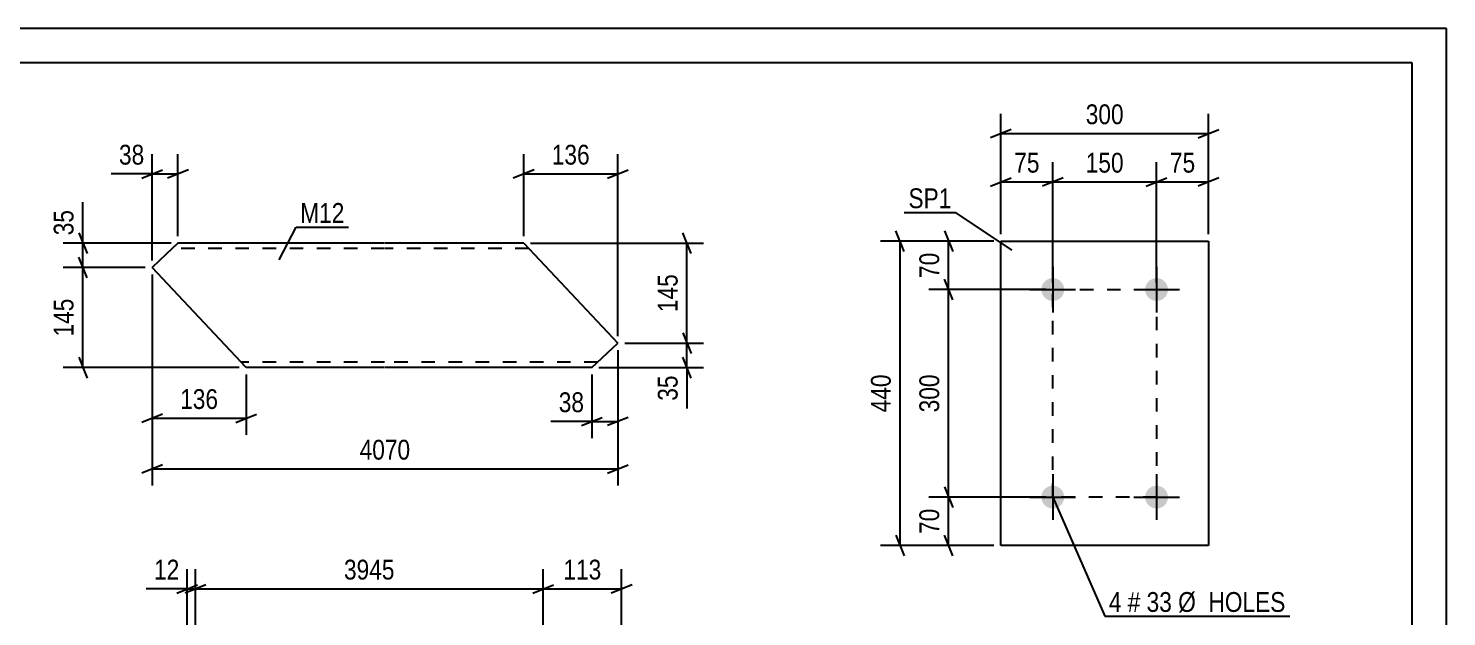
# Model space of a CAD drawing. Header units: millimetres. Extents: x 0 to 841, y 0 to 594.
# Drawn here: x 636 to 841, y 509 to 594 of the extents above; entities that cross this region are included whole.
import ezdxf

# ---------------------------------------------------------------- set-up
doc = ezdxf.new("R2010")
doc.units = ezdxf.units.MM
doc.linetypes.add('DXK_LINE_DOT2', pattern=[3.9198, 1.9599, -1.9599])
doc.styles.add('Arial Narrow', font='ARIALN.TTF', dxfattribs={"height": 0.2})

# ---------------------------------------------------------------- blocks, each defined once
blk = doc.blocks.new('Unknown-404205589-1163')
at = {"color": 5, "linetype": 'Continuous'}
for p, q in [((841, 594), (0, 594)), ((841, 0), (841, 594)), ((836, 589), (5, 589)), ((836, 5), (836, 589))]:
    blk.add_line(p, q, dxfattribs=at)
blk = doc.blocks.new('Part-404205589-11453 - 11450')
at = {"color": 2, "linetype": 'Continuous'}
for p, q in [((657.65, 562.96), (655.95, 561.36)), ((687.51, 562.96), (657.65, 562.96)), ((707.61, 562.96), (687.61, 562.96)), ((707.61, 562.96), (721.21, 548.5)), ((655.95, 561.36), (653.9, 559.43)), ((666, 546.56), (653.9, 559.43)), ((717.46, 544.96), (721.21, 548.5)), ((667.51, 544.96), (666, 546.56)), ((687.51, 544.96), (667.51, 544.96)), ((717.46, 544.96), (687.61, 544.96))]:
    blk.add_line(p, q, dxfattribs=at)
at = {"color": 7, "linetype": 'DXK_LINE_DOT2'}
for p, q in [((657.65, 562.96), (656.6, 561.98)), ((687.51, 562.16), (656.8, 562.16)), ((708.36, 562.16), (687.61, 562.16)), ((667.39, 545.09), (666, 546.56)), ((687.51, 545.76), (666.75, 545.76)), ((718.31, 545.76), (687.61, 545.76))]:
    blk.add_line(p, q, dxfattribs=at)
blk = doc.blocks.new('Part-404205589-11601 - 11600')
at = {"color": 2, "linetype": 'Continuous'}
for p, q in [((776.58, 519.25), (776.58, 563.25)), ((776.58, 563.25), (806.58, 563.25)), ((806.58, 563.25), (806.58, 519.25)), ((806.58, 519.25), (776.58, 519.25))]:
    blk.add_line(p, q, dxfattribs=at)
blk = doc.blocks.new('Bolt-404205589-11602 - 11600')
at = {"linetype": 'Continuous'}
for points in [[(784.08, 557.9, -1), (784.08, 554.6, -1)], [(799.08, 557.9, -1), (799.08, 554.6, -1)], [(784.08, 527.9, -1), (784.08, 524.6, -1)], [(799.08, 527.9, -1), (799.08, 524.6, -1)]]:
    blk.add_hatch(color=1, dxfattribs=at).paths.add_polyline_path(points)
at = {"color": 1, "linetype": 'Continuous'}
for p, q in [((784.08, 559.55), (784.08, 552.95)), ((799.08, 559.55), (799.08, 552.95)), ((780.78, 556.25), (787.38, 556.25)), ((795.78, 556.25), (802.38, 556.25)), ((784.08, 529.55), (784.08, 522.95)), ((799.08, 529.55), (799.08, 522.95)), ((780.78, 526.25), (787.38, 526.25)), ((795.78, 526.25), (802.38, 526.25))]:
    blk.add_line(p, q, dxfattribs=at)
blk = doc.blocks.new('Rectangle-404205589-15936 - 11600')
at = {"color": 1, "linetype": 'DXK_LINE_DOT2'}
blk.add_lwpolyline([(784.08, 556.25), (799.08, 556.25), (799.08, 526.25), (784.08, 526.25), (784.08, 556.25)], close=True, dxfattribs=at)
blk = doc.blocks.new('StraightDimension-404205589-14970 - 11461')
at = {"color": 7, "linetype": 'Continuous'}
for p, q in [((660.17, 503.99), (660.17, 515.84)), ((710.42, 503.99), (710.42, 515.84)), ((661.67, 513.59), (658.67, 512.39)), ((660.17, 512.99), (710.42, 512.99)), ((708.92, 512.39), (711.92, 513.59))]:
    blk.add_line(p, q, dxfattribs=at)
at = {"color": 0}
blk.add_wipeout([(689.55, 513.74), (689.55, 517.94), (681.04, 517.94), (681.04, 513.74)], dxfattribs=at)
at = {"color": 3, "style": 'Arial Narrow'}
blk.add_text('3945', height=2.863, dxfattribs=at).set_placement((681.64, 514.34))
blk = doc.blocks.new('StraightDimension-404205589-14969 - 11461')
at = {"color": 7, "linetype": 'Continuous'}
for p, q in [((710.42, 503.99), (710.42, 515.84)), ((721.77, 491.92), (721.77, 515.84)), ((708.92, 512.39), (711.92, 513.59)), ((710.42, 512.99), (721.77, 512.99)), ((723.27, 513.59), (720.27, 512.39))]:
    blk.add_line(p, q, dxfattribs=at)
at = {"color": 0}
blk.add_wipeout([(719.44, 513.74), (719.44, 517.94), (712.75, 517.94), (712.75, 513.74)], dxfattribs=at)
at = {"color": 3, "style": 'Arial Narrow'}
blk.add_text('113', height=2.863, dxfattribs=at).set_placement((713.35, 514.34))
blk = doc.blocks.new('StraightDimension-404205589-14971 - 11461')
at = {"color": 7, "linetype": 'Continuous'}
for p, q in [((658.97, 502.86), (658.97, 515.84)), ((660.17, 503.99), (660.17, 515.84)), ((657.47, 512.39), (660.47, 513.59)), ((661.67, 513.59), (658.67, 512.39)), ((658.97, 512.99), (660.17, 512.99))]:
    blk.add_line(p, q, dxfattribs=at)
at = {"color": 0}
blk.add_wipeout([(658.45, 513.74), (658.45, 517.94), (653.59, 517.94), (653.59, 513.74)], dxfattribs=at)
at = {"color": 7, "linetype": 'Continuous'}
blk.add_line((658.97, 512.99), (653.06, 512.99), dxfattribs=at)
blk.add_line((658.97, 512.99), (653.06, 512.99), dxfattribs=at)
at = {"color": 3, "style": 'Arial Narrow'}
blk.add_text('12', height=2.863, dxfattribs=at).set_placement((654.19, 514.34))
blk = doc.blocks.new('StraightDimension-404205589-11803 - 11450')
at = {"color": 7, "linetype": 'Continuous'}
for p, q in [((644.5, 557.93), (643.3, 560.93)), ((652.9, 559.43), (641.05, 559.43)), ((643.9, 544.96), (643.9, 559.43)), ((643.3, 546.46), (644.5, 543.46)), ((666.51, 544.96), (641.05, 544.96))]:
    blk.add_line(p, q, dxfattribs=at)
at = {"color": 0}
blk.add_wipeout([(643.15, 555.54), (638.95, 555.54), (638.95, 548.86), (643.15, 548.86)], dxfattribs=at)
at = {"color": 3, "style": 'Arial Narrow'}
blk.add_text('145', height=2.863, rotation=90.0002, dxfattribs=at).set_placement((642.55, 549.46))
blk = doc.blocks.new('StraightDimension-404205589-11802 - 11450')
at = {"color": 7, "linetype": 'Continuous'}
for p, q in [((643.3, 564.46), (644.5, 561.46)), ((656.65, 562.96), (641.05, 562.96)), ((643.9, 559.43), (643.9, 562.96)), ((644.5, 557.93), (643.3, 560.93)), ((652.9, 559.43), (641.05, 559.43))]:
    blk.add_line(p, q, dxfattribs=at)
at = {"color": 0}
blk.add_wipeout([(643.15, 568.34), (638.95, 568.34), (638.95, 563.49), (643.15, 563.49)], dxfattribs=at)
at = {"color": 7, "linetype": 'Continuous'}
blk.add_line((643.9, 562.96), (643.9, 568.87), dxfattribs=at)
blk.add_line((643.9, 562.96), (643.9, 568.87), dxfattribs=at)
at = {"color": 3, "style": 'Arial Narrow'}
blk.add_text('35', height=2.863, rotation=90.0002, dxfattribs=at).set_placement((642.55, 564.09))
blk = doc.blocks.new('StraightDimension-404205589-11794 - 11450')
at = {"color": 7, "linetype": 'Continuous'}
for p, q in [((707.61, 563.96), (707.61, 575.81)), ((721.21, 549.5), (721.21, 575.81)), ((709.11, 573.56), (706.11, 572.36)), ((707.61, 572.96), (721.21, 572.96)), ((719.71, 572.36), (722.71, 573.56))]:
    blk.add_line(p, q, dxfattribs=at)
at = {"color": 0}
blk.add_wipeout([(717.75, 573.71), (717.75, 577.91), (711.07, 577.91), (711.07, 573.71)], dxfattribs=at)
at = {"color": 3, "style": 'Arial Narrow'}
blk.add_text('136', height=2.863, dxfattribs=at).set_placement((711.67, 574.31))
blk = doc.blocks.new('StraightDimension-404205589-11786 - 11450')
at = {"color": 7, "linetype": 'Continuous'}
for p, q in [((721.21, 547.5), (721.21, 534.78)), ((717.46, 543.96), (717.46, 534.78)), ((715.96, 536.58), (718.96, 537.78)), ((717.46, 537.18), (721.21, 537.18)), ((722.71, 537.78), (719.71, 536.58))]:
    blk.add_line(p, q, dxfattribs=at)
at = {"color": 0}
blk.add_wipeout([(716.93, 537.93), (716.93, 542.13), (712.08, 542.13), (712.08, 537.93)], dxfattribs=at)
at = {"color": 7, "linetype": 'Continuous'}
blk.add_line((717.46, 537.18), (711.55, 537.18), dxfattribs=at)
blk.add_line((717.46, 537.18), (711.55, 537.18), dxfattribs=at)
at = {"color": 3, "style": 'Arial Narrow'}
blk.add_text('38', height=2.863, dxfattribs=at).set_placement((712.68, 538.53))
blk = doc.blocks.new('StraightDimension-404205589-11798 - 11450')
at = {"color": 7, "linetype": 'Continuous'}
for p, q in [((653.9, 560.43), (653.9, 575.81)), ((657.65, 563.96), (657.65, 575.81)), ((652.4, 572.36), (655.4, 573.56)), ((653.9, 572.96), (657.65, 572.96)), ((659.15, 573.56), (656.15, 572.36))]:
    blk.add_line(p, q, dxfattribs=at)
at = {"color": 0}
blk.add_wipeout([(653.37, 573.71), (653.37, 577.91), (648.52, 577.91), (648.52, 573.71)], dxfattribs=at)
at = {"color": 7, "linetype": 'Continuous'}
blk.add_line((653.9, 572.96), (647.99, 572.96), dxfattribs=at)
blk.add_line((653.9, 572.96), (647.99, 572.96), dxfattribs=at)
at = {"color": 3, "style": 'Arial Narrow'}
blk.add_text('38', height=2.863, dxfattribs=at).set_placement((649.12, 574.31))
blk = doc.blocks.new('StraightDimension-404205589-11790 - 11450')
at = {"color": 7, "linetype": 'Continuous'}
for p, q in [((653.9, 558.43), (653.9, 535.24)), ((667.51, 543.96), (667.51, 535.24)), ((655.4, 538.24), (652.4, 537.04)), ((653.9, 537.64), (667.51, 537.64)), ((666.01, 537.04), (669.01, 538.24))]:
    blk.add_line(p, q, dxfattribs=at)
at = {"color": 0}
blk.add_wipeout([(664.04, 538.39), (664.04, 542.59), (657.36, 542.59), (657.36, 538.39)], dxfattribs=at)
at = {"color": 3, "style": 'Arial Narrow'}
blk.add_text('136', height=2.863, dxfattribs=at).set_placement((657.96, 538.99))
blk = doc.blocks.new('StraightDimension-404205589-11810 - 11450')
at = {"color": 7, "linetype": 'Continuous'}
for p, q in [((731.81, 561.46), (730.61, 564.46)), ((708.61, 562.96), (733.61, 562.96)), ((731.21, 548.5), (731.21, 562.96)), ((730.61, 550), (731.81, 547)), ((722.21, 548.5), (733.61, 548.5))]:
    blk.add_line(p, q, dxfattribs=at)
at = {"color": 0}
blk.add_wipeout([(730.46, 559.07), (726.26, 559.07), (726.26, 552.39), (730.46, 552.39)], dxfattribs=at)
at = {"color": 3, "style": 'Arial Narrow'}
blk.add_text('145', height=2.863, rotation=90.0002, dxfattribs=at).set_placement((729.86, 552.99))
blk = doc.blocks.new('StraightDimension-404205589-11811 - 11450')
at = {"color": 7, "linetype": 'Continuous'}
for p, q in [((730.61, 550), (731.81, 547)), ((722.21, 548.5), (733.61, 548.5)), ((731.21, 544.96), (731.21, 548.5)), ((731.81, 543.46), (730.61, 546.46)), ((718.46, 544.96), (733.61, 544.96))]:
    blk.add_line(p, q, dxfattribs=at)
at = {"color": 0}
blk.add_wipeout([(730.46, 544.44), (726.26, 544.44), (726.26, 539.58), (730.46, 539.58)], dxfattribs=at)
at = {"color": 7, "linetype": 'Continuous'}
blk.add_line((731.21, 544.96), (731.21, 539.06), dxfattribs=at)
blk.add_line((731.21, 544.96), (731.21, 539.06), dxfattribs=at)
at = {"color": 3, "style": 'Arial Narrow'}
blk.add_text('35', height=2.863, rotation=90.0002, dxfattribs=at).set_placement((729.86, 540.18))
blk = doc.blocks.new('StraightDimension-404205589-11818 - 11450')
at = {"color": 7, "linetype": 'Continuous'}
for p, q in [((653.9, 558.43), (653.9, 527.92)), ((721.21, 547.5), (721.21, 527.92)), ((655.4, 530.92), (652.4, 529.72)), ((719.71, 529.72), (722.71, 530.92)), ((653.9, 530.32), (721.21, 530.32))]:
    blk.add_line(p, q, dxfattribs=at)
at = {"color": 0}
blk.add_wipeout([(691.81, 531.07), (691.81, 535.27), (683.3, 535.27), (683.3, 531.07)], dxfattribs=at)
at = {"color": 3, "style": 'Arial Narrow'}
blk.add_text('4070', height=2.863, dxfattribs=at).set_placement((683.9, 531.67))
blk = doc.blocks.new('StraightDimension-404205589-12175 - 11600')
at = {"color": 7, "linetype": 'Continuous'}
for p, q in [((769.61, 554.75), (768.41, 557.75)), ((783.08, 556.25), (766.16, 556.25)), ((769.01, 526.25), (769.01, 556.25)), ((768.41, 527.75), (769.61, 524.75)), ((783.08, 526.25), (766.16, 526.25))]:
    blk.add_line(p, q, dxfattribs=at)
at = {"color": 0}
blk.add_wipeout([(768.26, 544.59), (764.06, 544.59), (764.06, 537.9), (768.26, 537.9)], dxfattribs=at)
at = {"color": 3, "style": 'Arial Narrow'}
blk.add_text('300', height=2.863, rotation=90.0002, dxfattribs=at).set_placement((767.66, 538.5))
blk = doc.blocks.new('StraightDimension-404205589-12191 - 11600')
at = {"color": 7, "linetype": 'Continuous'}
for p, q in [((784.08, 557.25), (784.08, 574.65)), ((799.08, 557.25), (799.08, 574.65)), ((785.58, 572.4), (782.58, 571.2)), ((797.58, 571.2), (800.58, 572.4)), ((784.08, 571.8), (799.08, 571.8))]:
    blk.add_line(p, q, dxfattribs=at)
at = {"color": 0}
blk.add_wipeout([(794.93, 572.55), (794.93, 576.75), (788.24, 576.75), (788.24, 572.55)], dxfattribs=at)
at = {"color": 3, "style": 'Arial Narrow'}
blk.add_text('150', height=2.863, dxfattribs=at).set_placement((788.84, 573.15))
blk = doc.blocks.new('StraightDimension-404205589-12176 - 11600')
at = {"color": 7, "linetype": 'Continuous'}
for p, q in [((768.41, 527.75), (769.61, 524.75)), ((783.08, 526.25), (766.16, 526.25)), ((769.01, 519.25), (769.01, 526.25)), ((769.61, 517.75), (768.41, 520.75)), ((775.58, 519.25), (766.16, 519.25))]:
    blk.add_line(p, q, dxfattribs=at)
at = {"color": 0}
blk.add_wipeout([(768.26, 525.18), (764.06, 525.18), (764.06, 520.32), (768.26, 520.32)], dxfattribs=at)
at = {"color": 3, "style": 'Arial Narrow'}
blk.add_text('70', height=2.863, rotation=90.0002, dxfattribs=at).set_placement((767.66, 520.92))
blk = doc.blocks.new('StraightDimension-404205589-12174 - 11600')
at = {"color": 7, "linetype": 'Continuous'}
for p, q in [((768.41, 564.75), (769.61, 561.75)), ((775.58, 563.25), (766.16, 563.25)), ((769.01, 556.25), (769.01, 563.25)), ((769.61, 554.75), (768.41, 557.75)), ((783.08, 556.25), (766.16, 556.25))]:
    blk.add_line(p, q, dxfattribs=at)
at = {"color": 0}
blk.add_wipeout([(768.26, 562.18), (764.06, 562.18), (764.06, 557.32), (768.26, 557.32)], dxfattribs=at)
at = {"color": 3, "style": 'Arial Narrow'}
blk.add_text('70', height=2.863, rotation=90.0002, dxfattribs=at).set_placement((767.66, 557.92))
blk = doc.blocks.new('StraightDimension-404205589-12186 - 11600')
at = {"color": 7, "linetype": 'Continuous'}
for p, q in [((762.61, 561.75), (761.41, 564.75)), ((775.58, 563.25), (759.16, 563.25)), ((762.01, 519.25), (762.01, 563.25)), ((761.41, 520.75), (762.61, 517.75)), ((775.58, 519.25), (759.16, 519.25))]:
    blk.add_line(p, q, dxfattribs=at)
at = {"color": 0}
blk.add_wipeout([(761.26, 544.59), (757.06, 544.59), (757.06, 537.9), (761.26, 537.9)], dxfattribs=at)
at = {"color": 3, "style": 'Arial Narrow'}
blk.add_text('440', height=2.863, rotation=90.0002, dxfattribs=at).set_placement((760.66, 538.5))
blk = doc.blocks.new('StraightDimension-404205589-12190 - 11600')
at = {"color": 7, "linetype": 'Continuous'}
for p, q in [((799.08, 557.25), (799.08, 574.65)), ((806.58, 564.25), (806.58, 574.65)), ((797.58, 571.2), (800.58, 572.4)), ((808.08, 572.4), (805.08, 571.2)), ((799.08, 571.8), (806.58, 571.8))]:
    blk.add_line(p, q, dxfattribs=at)
at = {"color": 0}
blk.add_wipeout([(805.26, 572.55), (805.26, 576.75), (800.41, 576.75), (800.41, 572.55)], dxfattribs=at)
at = {"color": 3, "style": 'Arial Narrow'}
blk.add_text('75', height=2.863, dxfattribs=at).set_placement((801.01, 573.15))
blk = doc.blocks.new('StraightDimension-404205589-12192 - 11600')
at = {"color": 7, "linetype": 'Continuous'}
for p, q in [((776.58, 564.25), (776.58, 574.65)), ((784.08, 557.25), (784.08, 574.65)), ((775.08, 571.2), (778.08, 572.4)), ((785.58, 572.4), (782.58, 571.2)), ((776.58, 571.8), (784.08, 571.8))]:
    blk.add_line(p, q, dxfattribs=at)
at = {"color": 0}
blk.add_wipeout([(782.76, 572.55), (782.76, 576.75), (777.91, 576.75), (777.91, 572.55)], dxfattribs=at)
at = {"color": 3, "style": 'Arial Narrow'}
blk.add_text('75', height=2.863, dxfattribs=at).set_placement((778.51, 573.15))
blk = doc.blocks.new('StraightDimension-404205589-12202 - 11600')
at = {"color": 7, "linetype": 'Continuous'}
for p, q in [((776.58, 564.25), (776.58, 581.65)), ((806.58, 564.25), (806.58, 581.65)), ((778.08, 579.4), (775.08, 578.2)), ((776.58, 578.8), (806.58, 578.8)), ((805.08, 578.2), (808.08, 579.4))]:
    blk.add_line(p, q, dxfattribs=at)
at = {"color": 0}
blk.add_wipeout([(794.93, 579.55), (794.93, 583.75), (788.24, 583.75), (788.24, 579.55)], dxfattribs=at)
at = {"color": 3, "style": 'Arial Narrow'}
blk.add_text('300', height=2.863, dxfattribs=at).set_placement((788.84, 580.15))
blk = doc.blocks.new('Mark-404205589-12485 - 11450')
at = {"color": 0}
blk.add_wipeout([(681.71, 565.89), (681.71, 568.89), (675.31, 568.89), (675.31, 565.89)], dxfattribs=at)
blk.add_wipeout([(681.71, 565.89), (681.71, 568.89), (675.31, 568.89), (675.31, 565.89)], dxfattribs=at)
at = {"color": 30, "linetype": 'Continuous'}
for p, q in [((672.29, 560.54), (674.71, 565.29)), ((674.71, 565.29), (682.31, 565.29))]:
    blk.add_line(p, q, dxfattribs=at)
at = {"color": 3, "style": 'Arial Narrow'}
blk.add_text('M12', height=2.863, dxfattribs=at).set_placement((675.31, 565.89))
blk = doc.blocks.new('Mark-404205589-12533 - 11600')
at = {"color": 0}
blk.add_wipeout([(769.43, 568.01), (769.43, 571.01), (763.22, 571.01), (763.22, 568.01)], dxfattribs=at)
blk.add_wipeout([(769.43, 568.01), (769.43, 571.01), (763.22, 571.01), (763.22, 568.01)], dxfattribs=at)
at = {"color": 30, "linetype": 'Continuous'}
for p in [(762.62, 567.41), (778.19, 561.92)]:
    blk.add_line(p, (770.03, 567.41), dxfattribs=at)
at = {"color": 3, "style": 'Arial Narrow'}
blk.add_text('SP1', height=2.863, dxfattribs=at).set_placement((763.22, 568.01))
blk = doc.blocks.new('Mark-404205589-12536 - 11600')
at = {"color": 0}
blk.add_wipeout([(794.01, 509.66), (794.01, 512.66), (792.18, 512.66), (792.18, 509.66)], dxfattribs=at)
blk.add_wipeout([(794.01, 509.66), (794.01, 512.66), (792.18, 512.66), (792.18, 509.66)], dxfattribs=at)
at = {"color": 7, "linetype": 'Continuous'}
blk.add_line((784.08, 526.25), (791.58, 509.06), dxfattribs=at)
at = {"color": 0}
blk.add_wipeout([(796.74, 509.66), (796.74, 512.66), (794.91, 512.66), (794.91, 509.66)], dxfattribs=at)
blk.add_wipeout([(796.74, 509.66), (796.74, 512.66), (794.91, 512.66), (794.91, 509.66)], dxfattribs=at)
at = {"color": 3, "style": 'Arial Narrow'}
blk.add_text('4', height=2.86, dxfattribs=at).set_placement((792.18, 509.66))
at = {"color": 0}
blk.add_wipeout([(801.3, 509.66), (801.3, 512.66), (797.64, 512.66), (797.64, 509.66)], dxfattribs=at)
blk.add_wipeout([(801.3, 509.66), (801.3, 512.66), (797.64, 512.66), (797.64, 509.66)], dxfattribs=at)
at = {"color": 3, "style": 'Arial Narrow'}
for s, height, p in [('#', 2.86, (794.91, 509.66)), ('33', 2.863, (797.64, 509.66))]:
    blk.add_text(s, height=height, dxfattribs=at).set_placement(p)
at = {"color": 0}
blk.add_wipeout([(817.72, 509.66), (817.72, 512.66), (802.2, 512.66), (802.2, 509.66)], dxfattribs=at)
blk.add_wipeout([(817.72, 509.66), (817.72, 512.66), (802.2, 512.66), (802.2, 509.66)], dxfattribs=at)
at = {"color": 7, "linetype": 'Continuous'}
blk.add_line((791.58, 509.06), (818.32, 509.06), dxfattribs=at)
at = {"color": 3, "style": 'Arial Narrow'}
blk.add_text('Ø  HOLES', height=2.863, dxfattribs=at).set_placement((802.2, 509.66))

msp = doc.modelspace()

# ---------------------------------------------------------------- block references
for name in ['Unknown-404205589-1163', 'Part-404205589-11453 - 11450', 'Part-404205589-11601 - 11600', 'Bolt-404205589-11602 - 11600', 'Rectangle-404205589-15936 - 11600']:
    msp.add_blockref(name, (0, 0))

# ---------------------------------------------------------------- next in the draw order: block references
for name in ['StraightDimension-404205589-11794 - 11450', 'Mark-404205589-12485 - 11450', 'StraightDimension-404205589-11803 - 11450', 'StraightDimension-404205589-12175 - 11600', 'StraightDimension-404205589-11786 - 11450', 'StraightDimension-404205589-14970 - 11461']:
    msp.add_blockref(name, (0, 0))

# ---------------------------------------------------------------- next in the draw order: block references
for name in ['StraightDimension-404205589-12191 - 11600', 'StraightDimension-404205589-11802 - 11450', 'StraightDimension-404205589-11810 - 11450', 'StraightDimension-404205589-12176 - 11600', 'StraightDimension-404205589-14971 - 11461', 'StraightDimension-404205589-14969 - 11461']:
    msp.add_blockref(name, (0, 0))

# ---------------------------------------------------------------- next in the draw order: block references
for name in ['StraightDimension-404205589-11798 - 11450', 'StraightDimension-404205589-12190 - 11600', 'StraightDimension-404205589-12174 - 11600', 'StraightDimension-404205589-11790 - 11450', 'StraightDimension-404205589-11811 - 11450', 'Mark-404205589-12536 - 11600']:
    msp.add_blockref(name, (0, 0))

# ---------------------------------------------------------------- next in the draw order: block references
for name in ['StraightDimension-404205589-12186 - 11600', 'StraightDimension-404205589-11818 - 11450']:
    msp.add_blockref(name, (0, 0))

# ---------------------------------------------------------------- next in the draw order: block references
msp.add_blockref('StraightDimension-404205589-12192 - 11600', (0, 0))

# ---------------------------------------------------------------- next in the draw order: block references
msp.add_blockref('StraightDimension-404205589-12202 - 11600', (0, 0))

# ---------------------------------------------------------------- next in the draw order: block references
msp.add_blockref('Mark-404205589-12533 - 11600', (0, 0))

doc.saveas('drawing.dxf')
